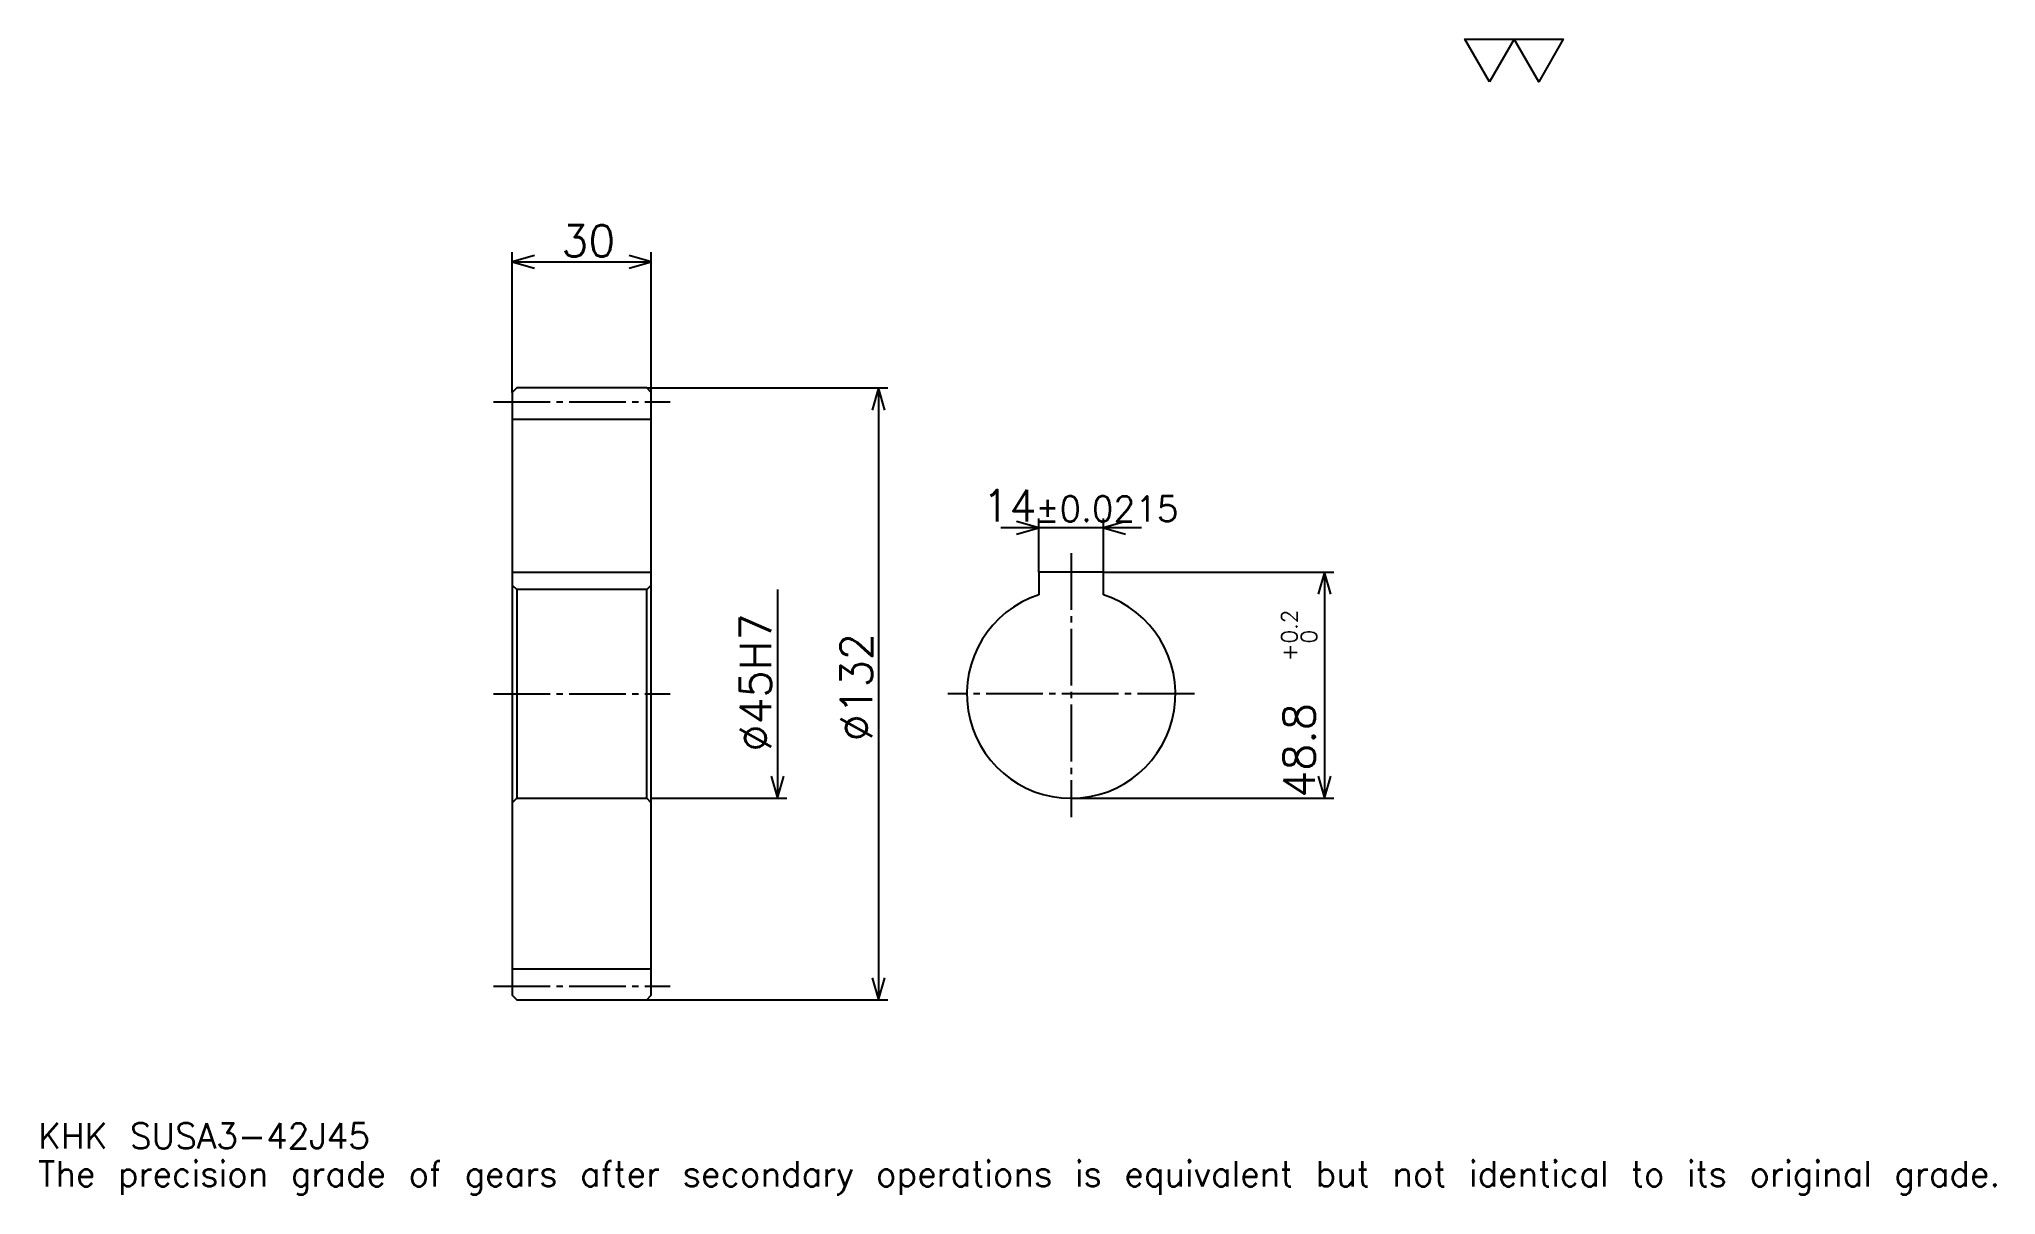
# Model space of a CAD drawing. Extents: x 14 to 436, y 5 to 254.
import ezdxf

# ---------------------------------------------------------------- set-up
doc = ezdxf.new("R2010")
doc.units = 0
doc.linetypes.add('DASHDOT', pattern=[16.336956, 12.252717, -1.361413, 1.361413, -1.361413])
doc.layers.get('0').update_dxf_attribs({"linetype": 'CONTINUOUS'})
doc.layers.add('DASHDOT', color=6, linetype='DASHDOT')
doc.styles.add('KANJI', font='TXT', dxfattribs={"bigfont": 'BIGFONT'})

msp = doc.modelspace()

# ---------------------------------------------------------------- linework, layer by layer
at = {"color": 5}
for p, q in [((115.921196, 179.025818), (115.921196, 208.296204)), ((145.921204, 179.025818), (145.921204, 208.296204)), ((115.921196, 206.254074), (145.921204, 206.254074)), ((115.921196, 178.025818), (115.921196, 179.025818)), ((144.921204, 179.025818), (145.921204, 179.025818)), ((145.921204, 179.025818), (196.974182, 179.025818)), ((145.921204, 178.025818), (145.921204, 179.025818)), ((194.932068, 179.025818), (194.932068, 47.025818)), ((251.660339, 148.855713), (221.323364, 148.855713)), ((229.491852, 139.325821), (229.491852, 150.897827)), ((243.491852, 139.325821), (243.491852, 150.897827)), ((243.491852, 139.325821), (293.183411, 139.325821)), ((291.141296, 139.325821), (291.141296, 90.525818)), ((173.14946, 135.525818), (173.14946, 90.525818)), ((145.921204, 90.525818), (175.191574, 90.525818)), ((236.491852, 90.525818), (293.183411, 90.525818)), ((144.921204, 47.025818), (145.921204, 47.025818)), ((145.921204, 47.025818), (196.974182, 47.025818))]:
    msp.add_line(p, q, dxfattribs=at)
at = {"color": 4}
for p, q in [((115.921196, 172.275818), (145.921204, 172.275818)), ((115.921196, 139.325821), (145.921204, 139.325821)), ((145.921204, 136.525818), (144.921204, 135.525818)), ((115.921196, 89.525818), (116.921196, 90.525818)), ((145.921204, 89.525818), (144.921204, 90.525818)), ((115.921196, 53.775818), (145.921204, 53.775818))]:
    msp.add_line(p, q, dxfattribs=at)
at = {"color": 7}
msp.add_lwpolyline([(326.739136, 245.054352), (321.429626, 254.257507), (342.667664, 254.257507), (337.358154, 245.054352), (332.048645, 254.257507), (326.739136, 245.054352)], dxfattribs=at)
at = {"color": 5}
for points in [[(120.686142, 207.615479), (115.921196, 206.254074), (120.686142, 204.89267)], [(141.15625, 204.89267), (145.921204, 206.254074), (141.15625, 207.615479)], [(196.293472, 174.260864), (194.932068, 179.025818), (193.570648, 174.260864)], [(224.726898, 147.494293), (229.491852, 148.855713), (224.726898, 150.217117)], [(248.256805, 150.217117), (243.491852, 148.855713), (248.256805, 147.494293)], [(292.502716, 134.560867), (291.141296, 139.325821), (289.779877, 134.560867)], [(171.78804, 95.290764), (173.14946, 90.525818), (174.510864, 95.290764)], [(289.779877, 95.290764), (291.141296, 90.525818), (292.502716, 95.290764)], [(193.570648, 51.790764), (194.932068, 47.025818), (196.293472, 51.790764)]]:
    msp.add_lwpolyline(points, dxfattribs=at)
at = {"color": 4}
for points in [[(115.921196, 89.525818), (115.921196, 48.025818), (116.921196, 47.025818), (144.921204, 47.025818), (145.921204, 48.025818), (145.921204, 178.025818), (144.921204, 179.025818), (116.921196, 179.025818), (115.921196, 178.025818), (115.921196, 89.525818)], [(243.491852, 134.409225), (243.491852, 139.325821), (229.491852, 139.325821), (229.491852, 134.409225)], [(115.921196, 136.525818), (116.921196, 135.525818), (116.921196, 90.525818), (144.921204, 90.525818), (144.921204, 135.525818), (116.921196, 135.525818)]]:
    msp.add_lwpolyline(points, dxfattribs=at)
msp.add_arc((236.491852, 113.025818), 22.5, 108.12620381, 71.87379619, dxfattribs=at)
at = {"layer": 'DASHDOT', "color": 7}
for p, q in [((111.83696, 176.025818), (150.005432, 176.025818)), ((236.491852, 143.410065), (236.491852, 86.441574)), ((111.83696, 113.025818), (150.005432, 113.025818)), ((263.07608, 113.025818), (209.907608, 113.025818)), ((111.83696, 50.025818), (150.005432, 50.025818))]:
    msp.add_line(p, q, dxfattribs=at)

# ---------------------------------------------------------------- texts
at = {"color": 7, "style": 'KANJI'}
for s, height, p in [('30', 6.807065, (126.496605, 207.343201)), ('14', 6.807065, (217.335419, 150.217117)), ('%%p0.0215', 5.445652, (228.838531, 150.217117)), ('KHK SUSA3-42J45', 5.445652, (13.61413, 14.975543)), ('The precision grade of gears after secondary operations is equivalent but not identical to its original grade.', 5.445652, (13.61413, 6.807065))]:
    msp.add_text(s, height=height, dxfattribs=at).set_placement(p)
for s, height, p in [('%%c45H7', 6.807065, (171.78804, 100.602921)), ('0.2', 3.403533, (285.287231, 123.912064)), ('%%c132', 6.807065, (193.570648, 102.815224)), ('+', 3.403533, (285.287231, 120.100105)), ('0', 3.403533, (289.507599, 123.912064)), ('48.8', 6.807065, (289.099182, 90.636436))]:
    msp.add_text(s, height=height, rotation=90, dxfattribs=at).set_placement(p)

doc.saveas('drawing.dxf')
